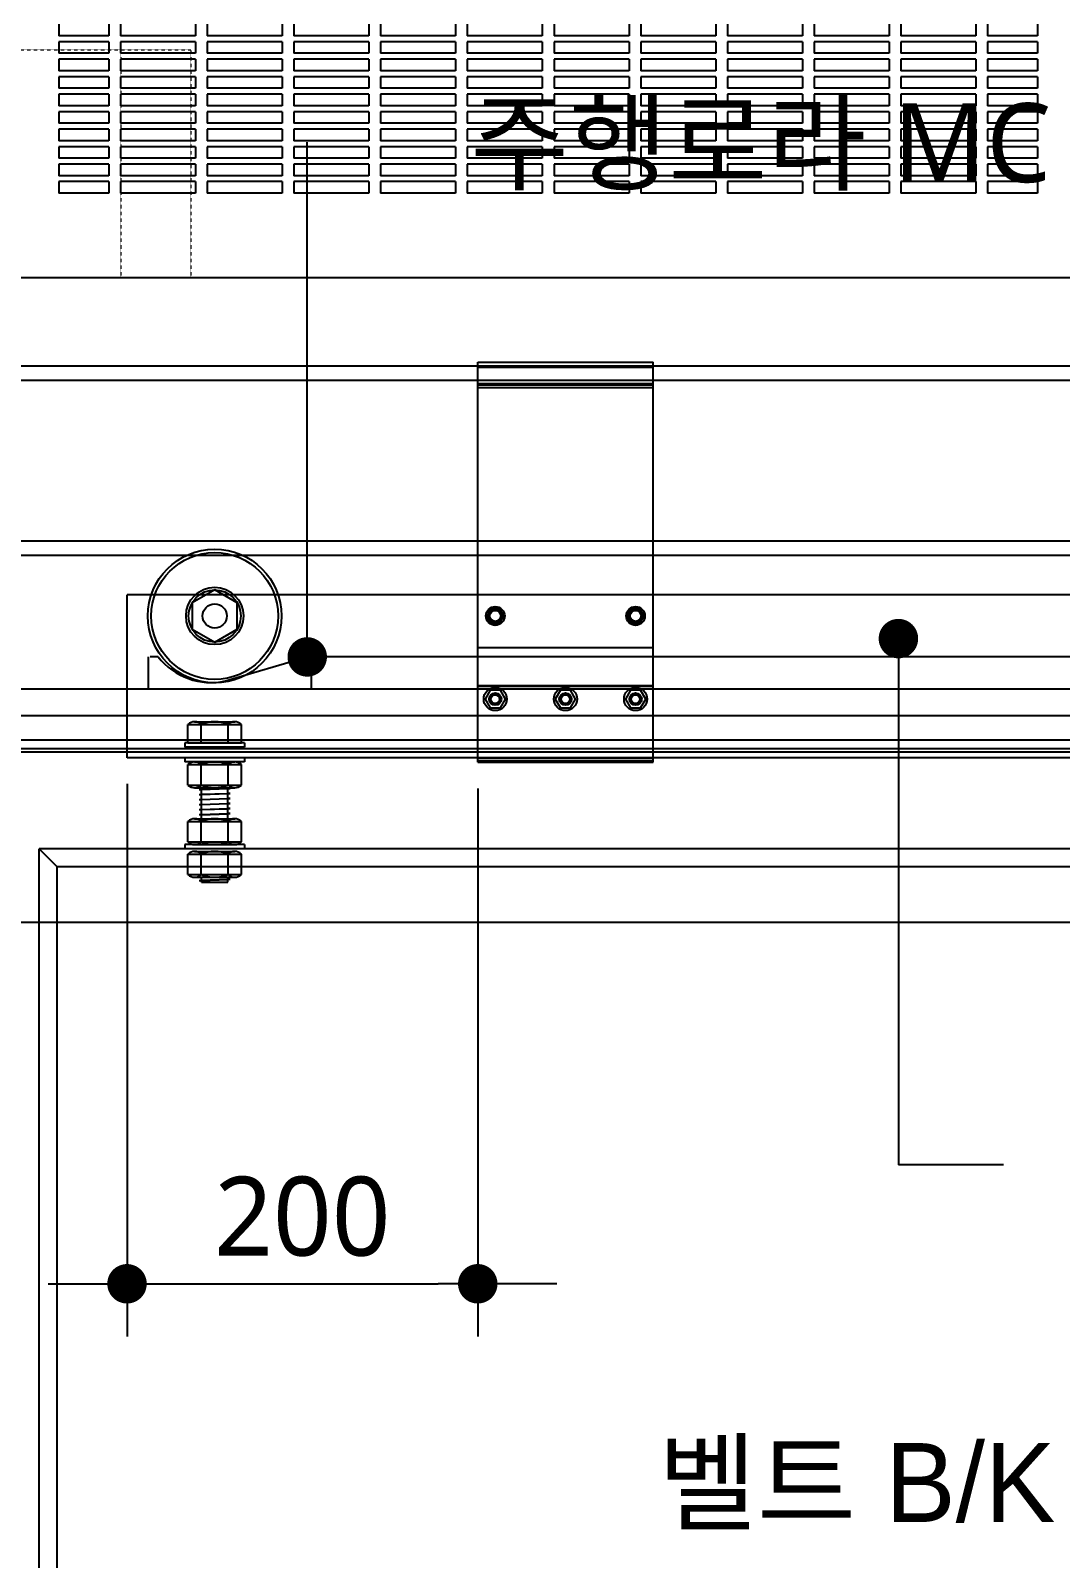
# Model space of a CAD drawing. Header units: millimetres. Extents: x 232323 to 272954, y -5343 to 8721.
# Drawn here: x 235316 to 235904, y 7002 to 7873 of the extents above; entities that cross this region are included whole.
import ezdxf
from ezdxf.enums import TextEntityAlignment as Align

# ---------------------------------------------------------------- set-up
doc = ezdxf.new("R2010")
doc.units = ezdxf.units.MM
doc.header["$MEASUREMENT"] = 0
doc.linetypes.add('DASHED', pattern=[0.75, 0.5, -0.25])
doc.layers.get('0').update_dxf_attribs({"linetype": 'CONTINUOUS'})
for name, color, linetype, lineweight in [('A-DIMS', 7, 'CONTINUOUS', 25), ('A-MKXS-LEAD', 7, 'CONTINUOUS', 25), ('A-MKXS-TEXT1', 3, 'CONTINUOUS', 25), ('도면층4', 5, 'CONTINUOUS', 25)]:
    doc.layers.add(name, color=color, linetype=linetype, lineweight=lineweight)
doc.styles.add('HY울릉도L', font='')
doc.styles.add('맑은고딕', font='malgun.ttf')
doc.styles.get('HY울릉도L').set_extended_font_data('HYwulM')
doc.dimstyles.new('CDIM', dxfattribs={"dimtxt": 3, "dimasz": 1.5, "dimexe": 2, "dimexo": 1, "dimgap": 1, "dimtad": 1, "dimdec": 0, "dimrnd": 0.5, "dimzin": 0, "dimdsep": 32, "dimlunit": 6, "dimtxsty": 'HY울릉도L', "dimblk1": '_CIDOT', "dimblk2": '_CIDOT', "dimsah": 1, "dimcen": 5.5, "dimclrd": 2, "dimclre": 2, "dimclrt": 7, "dimadec": 0, "dimazin": 0, "dimtfac": 1, "dimtdec": 0, "dimtix": 1, "dimtmove": 2, "dimatfit": 1, "dimldrblk": '_CIDOT', "dimfxl": 1, "dimtolj": 1, "dimtzin": 0, "dimlwd": -1, "dimarcsym": 0})

# ---------------------------------------------------------------- blocks, each defined once
blk = doc.blocks.new('고정볼트')
at = {"color": 1}
for p, q in [((1934022.48, 124738.28), (1934045.35, 124738.28)), ((1934026.29, 124726.28), (1934026.29, 124738.28)), ((1934041.54, 124726.28), (1934041.54, 124738.28)), ((1934018.66, 124726.28), (1934018.66, 124736.78)), ((1934018.66, 124736.78), (1934049.16, 124736.78)), ((1934049.16, 124726.28), (1934049.16, 124736.78)), ((1934050.91, 124726.28), (1934016.91, 124726.28)), ((1934016.91, 124726.28), (1934016.91, 124723.83)), ((1934050.91, 124723.83), (1934016.91, 124723.83)), ((1934018.66, 124726.28), (1934049.16, 124726.28)), ((1934050.91, 124726.28), (1934050.91, 124723.83)), ((1934050.91, 124717.83), (1934016.91, 124717.83)), ((1934016.91, 124717.83), (1934016.91, 124715.38)), ((1934050.91, 124715.38), (1934016.91, 124715.38)), ((1934018.66, 124702.18), (1934018.66, 124713.88)), ((1934018.66, 124713.88), (1934049.16, 124713.88)), ((1934022.48, 124715.38), (1934045.35, 124715.38)), ((1934026.29, 124702.18), (1934026.29, 124715.38)), ((1934041.54, 124702.18), (1934041.54, 124715.38)), ((1934049.16, 124702.18), (1934049.16, 124713.88)), ((1934050.91, 124717.83), (1934050.91, 124715.38)), ((1934018.66, 124702.18), (1934049.16, 124702.18)), ((1934022.48, 124700.68), (1934045.35, 124700.68)), ((1934025.11, 124699.75), (1934026.41, 124699.79)), ((1934025.11, 124699.75), (1934026.41, 124699.74)), ((1934025.11, 124696.86), (1934026.41, 124696.9)), ((1934025.11, 124696.86), (1934026.41, 124696.86)), ((1934025.11, 124693.98), (1934026.41, 124694.02)), ((1934025.11, 124693.98), (1934026.41, 124693.98)), ((1934025.17, 124699.75), (1934026.41, 124699.83)), ((1934025.17, 124696.87), (1934026.41, 124696.95)), ((1934025.17, 124693.99), (1934026.41, 124694.07)), ((1934026.41, 124683.01), (1934026.41, 124700.68)), ((1934026.41, 124699.83), (1934041.41, 124700.36)), ((1934026.41, 124699.79), (1934041.41, 124700.31)), ((1934026.41, 124699.74), (1934041.41, 124700.26)), ((1934026.41, 124696.95), (1934041.41, 124697.48)), ((1934026.41, 124696.9), (1934041.41, 124697.43)), ((1934026.41, 124696.86), (1934041.41, 124697.38)), ((1934026.41, 124694.07), (1934041.41, 124694.59)), ((1934026.41, 124694.02), (1934041.41, 124694.55)), ((1934026.41, 124693.98), (1934041.41, 124694.5)), ((1934041.41, 124683.01), (1934041.41, 124700.68)), ((1934042.71, 124700.35), (1934041.41, 124700.36)), ((1934041.41, 124700.31), (1934042.71, 124700.35)), ((1934042.66, 124700.35), (1934041.41, 124700.26)), ((1934042.71, 124697.47), (1934041.41, 124697.48)), ((1934041.41, 124697.43), (1934042.71, 124697.47)), ((1934042.66, 124697.47), (1934041.41, 124697.38)), ((1934041.41, 124694.55), (1934042.71, 124694.59)), ((1934042.71, 124694.59), (1934041.41, 124694.59)), ((1934042.66, 124694.58), (1934041.41, 124694.5)), ((1934025.11, 124691.1), (1934026.41, 124691.14)), ((1934025.11, 124691.1), (1934026.41, 124691.09)), ((1934025.11, 124688.22), (1934026.41, 124688.26)), ((1934025.11, 124688.22), (1934026.41, 124688.21)), ((1934025.11, 124685.34), (1934026.41, 124685.38)), ((1934025.11, 124685.34), (1934026.41, 124685.33)), ((1934025.17, 124691.1), (1934026.41, 124691.19)), ((1934025.17, 124688.22), (1934026.41, 124688.31)), ((1934025.17, 124685.34), (1934026.41, 124685.42)), ((1934026.41, 124691.19), (1934041.41, 124691.71)), ((1934026.41, 124691.14), (1934041.41, 124691.67)), ((1934026.41, 124691.09), (1934041.41, 124691.62)), ((1934026.41, 124688.31), (1934041.41, 124688.83)), ((1934026.41, 124688.26), (1934041.41, 124688.78)), ((1934026.41, 124688.21), (1934041.41, 124688.74)), ((1934026.41, 124685.42), (1934041.41, 124685.95)), ((1934026.41, 124685.38), (1934041.41, 124685.9)), ((1934026.41, 124685.33), (1934041.41, 124685.86)), ((1934041.41, 124691.67), (1934042.71, 124691.71)), ((1934042.71, 124691.71), (1934041.41, 124691.71)), ((1934042.66, 124691.7), (1934041.41, 124691.62)), ((1934042.71, 124688.82), (1934041.41, 124688.83)), ((1934041.41, 124688.78), (1934042.71, 124688.82)), ((1934042.66, 124688.82), (1934041.41, 124688.74)), ((1934042.71, 124685.94), (1934041.41, 124685.95)), ((1934041.41, 124685.9), (1934042.71, 124685.94)), ((1934042.66, 124685.94), (1934041.41, 124685.86)), ((1934018.66, 124669.81), (1934018.66, 124681.51)), ((1934018.66, 124681.51), (1934049.16, 124681.51)), ((1934022.48, 124683.01), (1934045.35, 124683.01)), ((1934026.29, 124669.81), (1934026.29, 124683.01)), ((1934041.54, 124669.81), (1934041.54, 124683.01)), ((1934049.16, 124669.81), (1934049.16, 124681.51)), ((1934050.91, 124668.31), (1934016.91, 124668.31)), ((1934016.91, 124668.31), (1934016.91, 124665.86)), ((1934018.66, 124669.81), (1934049.16, 124669.81)), ((1934022.48, 124668.31), (1934045.35, 124668.31)), ((1934050.91, 124668.31), (1934050.91, 124665.86)), ((1934050.91, 124665.86), (1934016.91, 124665.86)), ((1934018.66, 124651.16), (1934018.66, 124662.86)), ((1934018.66, 124662.86), (1934049.16, 124662.86)), ((1934022.48, 124664.36), (1934045.35, 124664.36)), ((1934026.29, 124651.16), (1934026.29, 124664.36)), ((1934041.54, 124651.16), (1934041.54, 124664.36)), ((1934049.16, 124651.16), (1934049.16, 124662.86)), ((1934018.66, 124651.16), (1934049.16, 124651.16)), ((1934022.48, 124649.66), (1934045.35, 124649.66)), ((1934025.11, 124647.88), (1934026.41, 124647.92)), ((1934025.11, 124647.88), (1934026.41, 124647.87)), ((1934025.17, 124647.88), (1934026.41, 124647.96)), ((1934026.41, 124646.88), (1934026.41, 124649.66)), ((1934026.41, 124647.96), (1934041.41, 124648.49)), ((1934026.41, 124647.92), (1934041.41, 124648.44)), ((1934026.41, 124647.87), (1934041.41, 124648.4)), ((1934026.41, 124646.88), (1934041.41, 124646.88)), ((1934041.41, 124646.88), (1934041.41, 124649.66)), ((1934042.71, 124648.48), (1934041.41, 124648.49)), ((1934041.41, 124648.44), (1934042.71, 124648.48)), ((1934042.66, 124648.48), (1934041.41, 124648.4))]:
    blk.add_line(p, q, dxfattribs=at)
for centre, radius, start, end in [((1934022.48, 124732.69), 5.6, 47.04642, 132.95358), ((1934033.91, 124718.15), 20.13, 67.74162, 112.25838), ((1934045.35, 124732.69), 5.6, 47.04642, 132.95358), ((1934022.48, 124709.79), 5.6, 47.04642, 132.95358), ((1934033.91, 124695.25), 20.13, 67.74162, 112.25838), ((1934045.35, 124709.79), 5.6, 47.04642, 132.95358), ((1934022.48, 124706.28), 5.6, 227.04642, 312.95358), ((1934033.91, 124720.81), 20.13, 247.74162, 292.25838), ((1934045.35, 124706.28), 5.6, 227.04642, 312.95358), ((1934022.48, 124677.42), 5.6, 47.04642, 132.95358), ((1934033.91, 124662.88), 20.13, 67.74162, 112.25838), ((1934045.35, 124677.42), 5.6, 47.04642, 132.95358), ((1934022.48, 124673.91), 5.6, 227.04642, 312.95358), ((1934033.91, 124688.45), 20.13, 247.74162, 292.25838), ((1934045.35, 124673.91), 5.6, 227.04642, 312.95358), ((1934022.48, 124658.77), 5.6, 47.04642, 132.95358), ((1934033.91, 124644.23), 20.13, 67.74162, 112.25838), ((1934045.35, 124658.77), 5.6, 47.04642, 132.95358), ((1934022.48, 124655.26), 5.6, 227.04642, 312.95358), ((1934033.91, 124669.8), 20.13, 247.74162, 292.25838), ((1934045.35, 124655.26), 5.6, 227.04642, 312.95358)]:
    blk.add_arc(centre, radius, start, end, dxfattribs=at)
blk = doc.blocks.new('상부로라대')
at = {"color": 2}
blk.add_lwpolyline([(1931924.7, 133134.44), (1931911.81, 133127), (1931911.81, 133112.13), (1931924.7, 133104.69), (1931937.58, 133112.13), (1931937.58, 133127)], close=True, dxfattribs=at)
for radius in [38.1, 36.17, 16.35, 14.88, 6.88]:
    blk.add_circle((1931924.7, 133119.57), radius, dxfattribs=at)
blk = doc.blocks.new('A$C39D62370')
at = {"color": 1}
for p, q in [((0.35, 0), (-0.44, 0)), ((2.63, 3.95), (2.23, 4.63)), ((7.19, 3.95), (7.58, 4.63)), ((9.47, 0), (10.26, 0)), ((2.23, -4.63), (2.63, -3.95)), ((2.63, -3.95), (2.45, -4.25)), ((7.19, -3.95), (7.58, -4.63))]:
    blk.add_line(p, q, dxfattribs=at)
for points in [[(2.45, 4.25), (0, 0), (2.45, -4.25), (7.36, -4.25), (9.81, 0), (7.36, 4.25)], [(2.63, 3.95), (0.35, 0), (2.63, -3.95), (7.19, -3.95), (9.47, 0), (7.19, 3.95)]]:
    blk.add_lwpolyline(points, close=True, dxfattribs=at)
for radius in [5.35, 3.1]:
    blk.add_circle((4.91, 0), radius, dxfattribs=at)
for start, end in [(171.6567, 188.3433), (111.6567, 128.3433), (51.6567, 68.3433), (351.6567, 8.3433), (231.6567, 248.3433), (291.6567, 308.3433)]:
    blk.add_arc((4.91, 0), 4.25, start, end, dxfattribs=at)
blk = doc.blocks.new('A$C0D0466CD')
at = {"color": 1}
blk.add_lwpolyline([(-2.89, 5), (-5.77, 0), (-2.89, -5), (2.89, -5), (5.77, 0), (2.89, 5)], close=True, dxfattribs=at)
for radius in [6.6, 2.9, 2.47]:
    blk.add_circle((0, 0), radius, dxfattribs=at)
blk = doc.blocks.new('A$C1C4F683A')
at = {"color": 5}
for p, q in [((-100, 0), (-100, 228.1)), ((-100, 228.1), (0, 228.1)), ((0, 0), (0, 228.1)), ((-100, 225.8), (0, 225.8)), ((-100, 225.63), (0, 225.63)), ((-100, 225.22), (0, 225.22)), ((-100, 215.8), (0, 215.8)), ((-100, 215.13), (0, 215.13)), ((-100, 213.5), (0, 213.5)), ((-100, 65.4), (0, 65.4)), ((-100, 43.56), (0, 43.56)), ((-100, 43.36), (0, 43.36)), ((-100, 2.3), (0, 2.3)), ((-100, 0.67), (0, 0.67)), ((-100, 0), (0, 0))]:
    blk.add_line(p, q, dxfattribs=at)
for centre in [(-90, 83.3), (-10, 83.3), (-90, 35.91), (-50, 35.91), (-10, 35.91)]:
    blk.add_circle(centre, 3.5, dxfattribs=at)
at = {"color": 1}
for name, p in [('A$C39D62370', (-94.91, 83.3)), ('A$C39D62370', (-14.91, 83.3)), ('A$C0D0466CD', (-90, 35.91)), ('A$C0D0466CD', (-50, 35.91)), ('A$C0D0466CD', (-10, 35.91))]:
    blk.add_blockref(name, p, dxfattribs=at)
blk = doc.blocks.new('A$C7F43085C')
at = {"layer": '도면층4', "color": 5, "linetype": 'DASHED', "lineweight": 13, "ltscale": 0.1}
for p, q in [((-210, 130), (0, 130)), ((-210, 130), (-210, 0)), ((-170, 130), (-170, 0)), ((-40, 130), (-40, 0)), ((0, 130), (0, 0)), ((-210, 0), (0, 0))]:
    blk.add_line(p, q, dxfattribs=at)
blk = doc.blocks.new('A$C41D218C7')
at = {"color": 9}
for p, q in [((-573.5, 177.9), (-573.5, 171.9)), ((-547.5, 177.9), (-547.5, 171.9)), ((-541.4, 177.9), (-541.4, 171.9)), ((-502.4, 177.9), (-502.4, 171.9)), ((-496.3, 177.9), (-496.3, 171.9)), ((-457.3, 177.9), (-457.3, 171.9)), ((-451.2, 177.9), (-451.2, 171.9)), ((-412.2, 177.9), (-412.2, 171.9)), ((-406.1, 177.9), (-406.1, 171.9)), ((-367.1, 177.9), (-367.1, 171.9)), ((-361, 177.9), (-361, 171.9)), ((-322, 177.9), (-322, 171.9)), ((-315.9, 177.9), (-315.9, 171.9)), ((-276.9, 177.9), (-276.9, 171.9)), ((-270.8, 177.9), (-270.8, 171.9)), ((-231.8, 177.9), (-231.8, 171.9)), ((-225.7, 177.9), (-225.7, 171.9)), ((-186.7, 177.9), (-186.7, 171.9)), ((-180.6, 177.9), (-180.6, 171.9)), ((-141.6, 177.9), (-141.6, 171.9)), ((-135.5, 177.9), (-135.5, 171.9)), ((-96.5, 177.9), (-96.5, 171.9)), ((-90.4, 177.9), (-90.4, 171.9)), ((-64.4, 177.9), (-64.4, 171.9)), ((-547.5, 171.9), (-573.5, 171.9)), ((-547.5, 168.8), (-573.5, 168.8)), ((-573.5, 168.8), (-573.5, 162.8)), ((-547.5, 168.8), (-547.5, 162.8)), ((-502.4, 171.9), (-541.4, 171.9)), ((-541.4, 168.8), (-541.4, 162.8)), ((-502.4, 168.8), (-541.4, 168.8)), ((-502.4, 168.8), (-502.4, 162.8)), ((-457.3, 171.9), (-496.3, 171.9)), ((-496.3, 168.8), (-496.3, 162.8)), ((-457.3, 168.8), (-496.3, 168.8)), ((-457.3, 168.8), (-457.3, 162.8)), ((-412.2, 171.9), (-451.2, 171.9)), ((-451.2, 168.8), (-451.2, 162.8)), ((-412.2, 168.8), (-451.2, 168.8)), ((-412.2, 168.8), (-412.2, 162.8)), ((-367.1, 171.9), (-406.1, 171.9)), ((-406.1, 168.8), (-406.1, 162.8)), ((-367.1, 168.8), (-406.1, 168.8)), ((-367.1, 168.8), (-367.1, 162.8)), ((-322, 171.9), (-361, 171.9)), ((-361, 168.8), (-361, 162.8)), ((-322, 168.8), (-361, 168.8)), ((-322, 168.8), (-322, 162.8)), ((-276.9, 171.9), (-315.9, 171.9)), ((-315.9, 168.8), (-315.9, 162.8)), ((-276.9, 168.8), (-315.9, 168.8)), ((-276.9, 168.8), (-276.9, 162.8)), ((-231.8, 171.9), (-270.8, 171.9)), ((-270.8, 168.8), (-270.8, 162.8)), ((-231.8, 168.8), (-270.8, 168.8)), ((-231.8, 168.8), (-231.8, 162.8)), ((-186.7, 171.9), (-225.7, 171.9)), ((-225.7, 168.8), (-225.7, 162.8)), ((-186.7, 168.8), (-225.7, 168.8)), ((-186.7, 168.8), (-186.7, 162.8)), ((-141.6, 171.9), (-180.6, 171.9)), ((-180.6, 168.8), (-180.6, 162.8)), ((-141.6, 168.8), (-180.6, 168.8)), ((-141.6, 168.8), (-141.6, 162.8)), ((-96.5, 171.9), (-135.5, 171.9)), ((-135.5, 168.8), (-135.5, 162.8)), ((-96.5, 168.8), (-135.5, 168.8)), ((-96.5, 168.8), (-96.5, 162.8)), ((-64.4, 171.9), (-90.4, 171.9)), ((-64.4, 168.8), (-90.4, 168.8)), ((-90.4, 168.8), (-90.4, 162.8)), ((-64.4, 168.8), (-64.4, 162.8)), ((-547.5, 162.8), (-573.5, 162.8)), ((-547.5, 159.7), (-573.5, 159.7)), ((-573.5, 159.7), (-573.5, 153.7)), ((-547.5, 159.7), (-547.5, 153.7)), ((-502.4, 162.8), (-541.4, 162.8)), ((-541.4, 159.7), (-541.4, 153.7)), ((-502.4, 159.7), (-541.4, 159.7)), ((-502.4, 159.7), (-502.4, 153.7)), ((-457.3, 162.8), (-496.3, 162.8)), ((-496.3, 159.7), (-496.3, 153.7)), ((-457.3, 159.7), (-496.3, 159.7)), ((-457.3, 159.7), (-457.3, 153.7)), ((-412.2, 162.8), (-451.2, 162.8)), ((-451.2, 159.7), (-451.2, 153.7)), ((-412.2, 159.7), (-451.2, 159.7)), ((-412.2, 159.7), (-412.2, 153.7)), ((-367.1, 162.8), (-406.1, 162.8)), ((-406.1, 159.7), (-406.1, 153.7)), ((-367.1, 159.7), (-406.1, 159.7)), ((-367.1, 159.7), (-367.1, 153.7)), ((-322, 162.8), (-361, 162.8)), ((-361, 159.7), (-361, 153.7)), ((-322, 159.7), (-361, 159.7)), ((-322, 159.7), (-322, 153.7)), ((-276.9, 162.8), (-315.9, 162.8)), ((-315.9, 159.7), (-315.9, 153.7)), ((-276.9, 159.7), (-315.9, 159.7)), ((-276.9, 159.7), (-276.9, 153.7)), ((-231.8, 162.8), (-270.8, 162.8)), ((-270.8, 159.7), (-270.8, 153.7)), ((-231.8, 159.7), (-270.8, 159.7)), ((-231.8, 159.7), (-231.8, 153.7)), ((-186.7, 162.8), (-225.7, 162.8)), ((-225.7, 159.7), (-225.7, 153.7)), ((-186.7, 159.7), (-225.7, 159.7)), ((-186.7, 159.7), (-186.7, 153.7)), ((-141.6, 162.8), (-180.6, 162.8)), ((-180.6, 159.7), (-180.6, 153.7)), ((-141.6, 159.7), (-180.6, 159.7)), ((-141.6, 159.7), (-141.6, 153.7)), ((-96.5, 162.8), (-135.5, 162.8)), ((-135.5, 159.7), (-135.5, 153.7)), ((-96.5, 159.7), (-135.5, 159.7)), ((-96.5, 159.7), (-96.5, 153.7)), ((-64.4, 162.8), (-90.4, 162.8)), ((-64.4, 159.7), (-90.4, 159.7)), ((-90.4, 159.7), (-90.4, 153.7)), ((-64.4, 159.7), (-64.4, 153.7)), ((-547.5, 153.7), (-573.5, 153.7)), ((-502.4, 153.7), (-541.4, 153.7)), ((-457.3, 153.7), (-496.3, 153.7)), ((-412.2, 153.7), (-451.2, 153.7)), ((-367.1, 153.7), (-406.1, 153.7)), ((-322, 153.7), (-361, 153.7)), ((-276.9, 153.7), (-315.9, 153.7)), ((-231.8, 153.7), (-270.8, 153.7)), ((-186.7, 153.7), (-225.7, 153.7)), ((-141.6, 153.7), (-180.6, 153.7)), ((-96.5, 153.7), (-135.5, 153.7)), ((-64.4, 153.7), (-90.4, 153.7)), ((-547.5, 150.6), (-573.5, 150.6)), ((-573.5, 150.6), (-573.5, 144.6)), ((-547.5, 144.6), (-573.5, 144.6)), ((-547.5, 150.6), (-547.5, 144.6)), ((-541.4, 150.6), (-541.4, 144.6)), ((-502.4, 150.6), (-541.4, 150.6)), ((-502.4, 144.6), (-541.4, 144.6)), ((-502.4, 150.6), (-502.4, 144.6)), ((-496.3, 150.6), (-496.3, 144.6)), ((-457.3, 150.6), (-496.3, 150.6)), ((-457.3, 144.6), (-496.3, 144.6)), ((-457.3, 150.6), (-457.3, 144.6)), ((-451.2, 150.6), (-451.2, 144.6)), ((-412.2, 150.6), (-451.2, 150.6)), ((-412.2, 144.6), (-451.2, 144.6)), ((-412.2, 150.6), (-412.2, 144.6)), ((-406.1, 150.6), (-406.1, 144.6)), ((-367.1, 150.6), (-406.1, 150.6)), ((-367.1, 144.6), (-406.1, 144.6)), ((-367.1, 150.6), (-367.1, 144.6)), ((-361, 150.6), (-361, 144.6)), ((-322, 150.6), (-361, 150.6)), ((-322, 144.6), (-361, 144.6)), ((-322, 150.6), (-322, 144.6)), ((-315.9, 150.6), (-315.9, 144.6)), ((-276.9, 150.6), (-315.9, 150.6)), ((-276.9, 144.6), (-315.9, 144.6)), ((-276.9, 150.6), (-276.9, 144.6)), ((-270.8, 150.6), (-270.8, 144.6)), ((-231.8, 150.6), (-270.8, 150.6)), ((-231.8, 144.6), (-270.8, 144.6)), ((-231.8, 150.6), (-231.8, 144.6)), ((-225.7, 150.6), (-225.7, 144.6)), ((-186.7, 150.6), (-225.7, 150.6)), ((-186.7, 144.6), (-225.7, 144.6)), ((-186.7, 150.6), (-186.7, 144.6)), ((-180.6, 150.6), (-180.6, 144.6)), ((-141.6, 150.6), (-180.6, 150.6)), ((-141.6, 144.6), (-180.6, 144.6)), ((-141.6, 150.6), (-141.6, 144.6)), ((-135.5, 150.6), (-135.5, 144.6)), ((-96.5, 150.6), (-135.5, 150.6)), ((-96.5, 144.6), (-135.5, 144.6)), ((-96.5, 150.6), (-96.5, 144.6)), ((-64.4, 150.6), (-90.4, 150.6)), ((-90.4, 150.6), (-90.4, 144.6)), ((-64.4, 144.6), (-90.4, 144.6)), ((-64.4, 150.6), (-64.4, 144.6)), ((-547.5, 141.5), (-573.5, 141.5)), ((-573.5, 141.5), (-573.5, 135.5)), ((-547.5, 135.5), (-573.5, 135.5)), ((-547.5, 141.5), (-547.5, 135.5)), ((-541.4, 141.5), (-541.4, 135.5)), ((-502.4, 141.5), (-541.4, 141.5)), ((-502.4, 135.5), (-541.4, 135.5)), ((-502.4, 141.5), (-502.4, 135.5)), ((-496.3, 141.5), (-496.3, 135.5)), ((-457.3, 141.5), (-496.3, 141.5)), ((-457.3, 135.5), (-496.3, 135.5)), ((-457.3, 141.5), (-457.3, 135.5)), ((-451.2, 141.5), (-451.2, 135.5)), ((-412.2, 141.5), (-451.2, 141.5)), ((-412.2, 135.5), (-451.2, 135.5)), ((-412.2, 141.5), (-412.2, 135.5)), ((-406.1, 141.5), (-406.1, 135.5)), ((-367.1, 141.5), (-406.1, 141.5)), ((-367.1, 135.5), (-406.1, 135.5)), ((-367.1, 141.5), (-367.1, 135.5)), ((-361, 141.5), (-361, 135.5)), ((-322, 141.5), (-361, 141.5)), ((-322, 135.5), (-361, 135.5)), ((-322, 141.5), (-322, 135.5)), ((-315.9, 141.5), (-315.9, 135.5)), ((-276.9, 141.5), (-315.9, 141.5)), ((-276.9, 135.5), (-315.9, 135.5)), ((-276.9, 141.5), (-276.9, 135.5)), ((-270.8, 141.5), (-270.8, 135.5)), ((-231.8, 141.5), (-270.8, 141.5)), ((-231.8, 135.5), (-270.8, 135.5)), ((-231.8, 141.5), (-231.8, 135.5)), ((-225.7, 141.5), (-225.7, 135.5)), ((-186.7, 141.5), (-225.7, 141.5)), ((-186.7, 135.5), (-225.7, 135.5)), ((-186.7, 141.5), (-186.7, 135.5)), ((-180.6, 141.5), (-180.6, 135.5)), ((-141.6, 141.5), (-180.6, 141.5)), ((-141.6, 135.5), (-180.6, 135.5)), ((-141.6, 141.5), (-141.6, 135.5)), ((-135.5, 141.5), (-135.5, 135.5)), ((-96.5, 141.5), (-135.5, 141.5)), ((-96.5, 135.5), (-135.5, 135.5)), ((-96.5, 141.5), (-96.5, 135.5)), ((-64.4, 141.5), (-90.4, 141.5)), ((-90.4, 141.5), (-90.4, 135.5)), ((-64.4, 135.5), (-90.4, 135.5)), ((-64.4, 141.5), (-64.4, 135.5)), ((-547.5, 132.4), (-573.5, 132.4)), ((-573.5, 132.4), (-573.5, 126.4)), ((-547.5, 132.4), (-547.5, 126.4)), ((-541.4, 132.4), (-541.4, 126.4)), ((-502.4, 132.4), (-541.4, 132.4)), ((-502.4, 132.4), (-502.4, 126.4)), ((-496.3, 132.4), (-496.3, 126.4)), ((-457.3, 132.4), (-496.3, 132.4)), ((-457.3, 132.4), (-457.3, 126.4)), ((-451.2, 132.4), (-451.2, 126.4)), ((-412.2, 132.4), (-451.2, 132.4)), ((-412.2, 132.4), (-412.2, 126.4)), ((-406.1, 132.4), (-406.1, 126.4)), ((-367.1, 132.4), (-406.1, 132.4)), ((-367.1, 132.4), (-367.1, 126.4)), ((-361, 132.4), (-361, 126.4)), ((-322, 132.4), (-361, 132.4)), ((-322, 132.4), (-322, 126.4)), ((-315.9, 132.4), (-315.9, 126.4)), ((-276.9, 132.4), (-315.9, 132.4)), ((-276.9, 132.4), (-276.9, 126.4)), ((-270.8, 132.4), (-270.8, 126.4)), ((-231.8, 132.4), (-270.8, 132.4)), ((-231.8, 132.4), (-231.8, 126.4)), ((-225.7, 132.4), (-225.7, 126.4)), ((-186.7, 132.4), (-225.7, 132.4)), ((-186.7, 132.4), (-186.7, 126.4)), ((-180.6, 132.4), (-180.6, 126.4)), ((-141.6, 132.4), (-180.6, 132.4)), ((-141.6, 132.4), (-141.6, 126.4)), ((-135.5, 132.4), (-135.5, 126.4)), ((-96.5, 132.4), (-135.5, 132.4)), ((-96.5, 132.4), (-96.5, 126.4)), ((-64.4, 132.4), (-90.4, 132.4)), ((-90.4, 132.4), (-90.4, 126.4)), ((-64.4, 132.4), (-64.4, 126.4)), ((-547.5, 126.4), (-573.5, 126.4)), ((-547.5, 123.3), (-573.5, 123.3)), ((-573.5, 123.3), (-573.5, 117.3)), ((-547.5, 123.3), (-547.5, 117.3)), ((-502.4, 126.4), (-541.4, 126.4)), ((-541.4, 123.3), (-541.4, 117.3)), ((-502.4, 123.3), (-541.4, 123.3)), ((-502.4, 123.3), (-502.4, 117.3)), ((-457.3, 126.4), (-496.3, 126.4)), ((-496.3, 123.3), (-496.3, 117.3)), ((-457.3, 123.3), (-496.3, 123.3)), ((-457.3, 123.3), (-457.3, 117.3)), ((-412.2, 126.4), (-451.2, 126.4)), ((-451.2, 123.3), (-451.2, 117.3)), ((-412.2, 123.3), (-451.2, 123.3)), ((-412.2, 123.3), (-412.2, 117.3)), ((-367.1, 126.4), (-406.1, 126.4)), ((-406.1, 123.3), (-406.1, 117.3)), ((-367.1, 123.3), (-406.1, 123.3)), ((-367.1, 123.3), (-367.1, 117.3)), ((-322, 126.4), (-361, 126.4)), ((-361, 123.3), (-361, 117.3)), ((-322, 123.3), (-361, 123.3)), ((-322, 123.3), (-322, 117.3)), ((-276.9, 126.4), (-315.9, 126.4)), ((-315.9, 123.3), (-315.9, 117.3)), ((-276.9, 123.3), (-315.9, 123.3)), ((-276.9, 123.3), (-276.9, 117.3)), ((-231.8, 126.4), (-270.8, 126.4)), ((-270.8, 123.3), (-270.8, 117.3)), ((-231.8, 123.3), (-270.8, 123.3)), ((-231.8, 123.3), (-231.8, 117.3)), ((-186.7, 126.4), (-225.7, 126.4)), ((-225.7, 123.3), (-225.7, 117.3)), ((-186.7, 123.3), (-225.7, 123.3)), ((-186.7, 123.3), (-186.7, 117.3)), ((-141.6, 126.4), (-180.6, 126.4)), ((-180.6, 123.3), (-180.6, 117.3)), ((-141.6, 123.3), (-180.6, 123.3)), ((-141.6, 123.3), (-141.6, 117.3)), ((-96.5, 126.4), (-135.5, 126.4)), ((-135.5, 123.3), (-135.5, 117.3)), ((-96.5, 123.3), (-135.5, 123.3)), ((-96.5, 123.3), (-96.5, 117.3)), ((-64.4, 126.4), (-90.4, 126.4)), ((-64.4, 123.3), (-90.4, 123.3)), ((-90.4, 123.3), (-90.4, 117.3)), ((-64.4, 123.3), (-64.4, 117.3)), ((-547.5, 117.3), (-573.5, 117.3)), ((-547.5, 114.2), (-573.5, 114.2)), ((-573.5, 114.2), (-573.5, 108.2)), ((-547.5, 114.2), (-547.5, 108.2)), ((-502.4, 117.3), (-541.4, 117.3)), ((-541.4, 114.2), (-541.4, 108.2)), ((-502.4, 114.2), (-541.4, 114.2)), ((-502.4, 114.2), (-502.4, 108.2)), ((-457.3, 117.3), (-496.3, 117.3)), ((-496.3, 114.2), (-496.3, 108.2)), ((-457.3, 114.2), (-496.3, 114.2)), ((-457.3, 114.2), (-457.3, 108.2)), ((-412.2, 117.3), (-451.2, 117.3)), ((-451.2, 114.2), (-451.2, 108.2)), ((-412.2, 114.2), (-451.2, 114.2)), ((-412.2, 114.2), (-412.2, 108.2)), ((-367.1, 117.3), (-406.1, 117.3)), ((-406.1, 114.2), (-406.1, 108.2)), ((-367.1, 114.2), (-406.1, 114.2)), ((-367.1, 114.2), (-367.1, 108.2)), ((-322, 117.3), (-361, 117.3)), ((-361, 114.2), (-361, 108.2)), ((-322, 114.2), (-361, 114.2)), ((-322, 114.2), (-322, 108.2)), ((-276.9, 117.3), (-315.9, 117.3)), ((-315.9, 114.2), (-315.9, 108.2)), ((-276.9, 114.2), (-315.9, 114.2)), ((-276.9, 114.2), (-276.9, 108.2)), ((-231.8, 117.3), (-270.8, 117.3)), ((-270.8, 114.2), (-270.8, 108.2)), ((-231.8, 114.2), (-270.8, 114.2)), ((-231.8, 114.2), (-231.8, 108.2)), ((-186.7, 117.3), (-225.7, 117.3)), ((-225.7, 114.2), (-225.7, 108.2)), ((-186.7, 114.2), (-225.7, 114.2)), ((-186.7, 114.2), (-186.7, 108.2)), ((-141.6, 117.3), (-180.6, 117.3)), ((-180.6, 114.2), (-180.6, 108.2)), ((-141.6, 114.2), (-180.6, 114.2)), ((-141.6, 114.2), (-141.6, 108.2)), ((-96.5, 117.3), (-135.5, 117.3)), ((-135.5, 114.2), (-135.5, 108.2)), ((-96.5, 114.2), (-135.5, 114.2)), ((-96.5, 114.2), (-96.5, 108.2)), ((-64.4, 117.3), (-90.4, 117.3)), ((-64.4, 114.2), (-90.4, 114.2)), ((-90.4, 114.2), (-90.4, 108.2)), ((-64.4, 114.2), (-64.4, 108.2)), ((-547.5, 108.2), (-573.5, 108.2)), ((-547.5, 105.1), (-573.5, 105.1)), ((-573.5, 105.1), (-573.5, 99.1)), ((-547.5, 105.1), (-547.5, 99.1)), ((-502.4, 108.2), (-541.4, 108.2)), ((-541.4, 105.1), (-541.4, 99.1)), ((-502.4, 105.1), (-541.4, 105.1)), ((-502.4, 105.1), (-502.4, 99.1)), ((-457.3, 108.2), (-496.3, 108.2)), ((-496.3, 105.1), (-496.3, 99.1)), ((-457.3, 105.1), (-496.3, 105.1)), ((-457.3, 105.1), (-457.3, 99.1)), ((-412.2, 108.2), (-451.2, 108.2)), ((-451.2, 105.1), (-451.2, 99.1)), ((-412.2, 105.1), (-451.2, 105.1)), ((-412.2, 105.1), (-412.2, 99.1)), ((-367.1, 108.2), (-406.1, 108.2)), ((-406.1, 105.1), (-406.1, 99.1)), ((-367.1, 105.1), (-406.1, 105.1)), ((-367.1, 105.1), (-367.1, 99.1)), ((-322, 108.2), (-361, 108.2)), ((-361, 105.1), (-361, 99.1)), ((-322, 105.1), (-361, 105.1)), ((-322, 105.1), (-322, 99.1)), ((-276.9, 108.2), (-315.9, 108.2)), ((-315.9, 105.1), (-315.9, 99.1)), ((-276.9, 105.1), (-315.9, 105.1)), ((-276.9, 105.1), (-276.9, 99.1)), ((-231.8, 108.2), (-270.8, 108.2)), ((-270.8, 105.1), (-270.8, 99.1)), ((-231.8, 105.1), (-270.8, 105.1)), ((-231.8, 105.1), (-231.8, 99.1)), ((-186.7, 108.2), (-225.7, 108.2)), ((-225.7, 105.1), (-225.7, 99.1)), ((-186.7, 105.1), (-225.7, 105.1)), ((-186.7, 105.1), (-186.7, 99.1)), ((-141.6, 108.2), (-180.6, 108.2)), ((-180.6, 105.1), (-180.6, 99.1)), ((-141.6, 105.1), (-180.6, 105.1)), ((-141.6, 105.1), (-141.6, 99.1)), ((-96.5, 108.2), (-135.5, 108.2)), ((-135.5, 105.1), (-135.5, 99.1)), ((-96.5, 105.1), (-135.5, 105.1)), ((-96.5, 105.1), (-96.5, 99.1)), ((-64.4, 108.2), (-90.4, 108.2)), ((-64.4, 105.1), (-90.4, 105.1)), ((-90.4, 105.1), (-90.4, 99.1)), ((-64.4, 105.1), (-64.4, 99.1)), ((-547.5, 99.1), (-573.5, 99.1)), ((-547.5, 96), (-573.5, 96)), ((-573.5, 96), (-573.5, 90)), ((-547.5, 96), (-547.5, 90)), ((-502.4, 99.1), (-541.4, 99.1)), ((-541.4, 96), (-541.4, 90)), ((-502.4, 96), (-541.4, 96)), ((-502.4, 96), (-502.4, 90)), ((-457.3, 99.1), (-496.3, 99.1)), ((-496.3, 96), (-496.3, 90)), ((-457.3, 96), (-496.3, 96)), ((-457.3, 96), (-457.3, 90)), ((-412.2, 99.1), (-451.2, 99.1)), ((-451.2, 96), (-451.2, 90)), ((-412.2, 96), (-451.2, 96)), ((-412.2, 96), (-412.2, 90)), ((-367.1, 99.1), (-406.1, 99.1)), ((-406.1, 96), (-406.1, 90)), ((-367.1, 96), (-406.1, 96)), ((-367.1, 96), (-367.1, 90)), ((-322, 99.1), (-361, 99.1)), ((-361, 96), (-361, 90)), ((-322, 96), (-361, 96)), ((-322, 96), (-322, 90)), ((-276.9, 99.1), (-315.9, 99.1)), ((-315.9, 96), (-315.9, 90)), ((-276.9, 96), (-315.9, 96)), ((-276.9, 96), (-276.9, 90)), ((-231.8, 99.1), (-270.8, 99.1)), ((-270.8, 96), (-270.8, 90)), ((-231.8, 96), (-270.8, 96)), ((-231.8, 96), (-231.8, 90)), ((-186.7, 99.1), (-225.7, 99.1)), ((-225.7, 96), (-225.7, 90)), ((-186.7, 96), (-225.7, 96)), ((-186.7, 96), (-186.7, 90)), ((-141.6, 99.1), (-180.6, 99.1)), ((-180.6, 96), (-180.6, 90)), ((-141.6, 96), (-180.6, 96)), ((-141.6, 96), (-141.6, 90)), ((-96.5, 99.1), (-135.5, 99.1)), ((-135.5, 96), (-135.5, 90)), ((-96.5, 96), (-135.5, 96)), ((-96.5, 96), (-96.5, 90)), ((-64.4, 99.1), (-90.4, 99.1)), ((-64.4, 96), (-90.4, 96)), ((-90.4, 96), (-90.4, 90)), ((-64.4, 96), (-64.4, 90)), ((-547.5, 90), (-573.5, 90)), ((-502.4, 90), (-541.4, 90)), ((-457.3, 90), (-496.3, 90)), ((-412.2, 90), (-451.2, 90)), ((-367.1, 90), (-406.1, 90)), ((-322, 90), (-361, 90)), ((-276.9, 90), (-315.9, 90)), ((-231.8, 90), (-270.8, 90)), ((-186.7, 90), (-225.7, 90)), ((-141.6, 90), (-180.6, 90)), ((-96.5, 90), (-135.5, 90)), ((-64.4, 90), (-90.4, 90)), ((600, 46), (-600, 46)), ((600, 0), (-600, 0))]:
    blk.add_line(p, q, dxfattribs=at)
blk = doc.blocks.new('A$C75D13664')
at = {"color": 7}
for p, q in [((-2701.21, 3309.03), (2588.56, 3309.03)), ((-2698.36, 3217.28), (2583.56, 3217.28)), ((-2698.36, 3209.28), (2583.56, 3209.28)), ((-2698.36, 3133.05), (2583.56, 3133.05)), ((-2698.36, 3117.73), (2583.56, 3117.73)), ((-2698.36, 3099.03), (2583.56, 3099.03)), ((-2698.36, 3097.03), (2583.56, 3097.03))]:
    blk.add_line(p, q, dxfattribs=at)
for p, q in [((66.79, 3093.71), (66.79, 3186.52)), ((1259.02, 3186.52), (66.79, 3186.52)), ((1362.02, 3103.74), (-1364.43, 3103.74)), ((1259.02, 3093.71), (66.79, 3093.71)), ((16.79, 0), (16.79, 3041.74)), ((1309.02, 3041.74), (16.79, 3041.74)), ((27.02, 3031.51), (16.79, 3041.74)), ((27.02, 72.23), (27.02, 3031.51)), ((1298.79, 3031.51), (27.02, 3031.51))]:
    blk.add_line(p, q)
at = {"color": 1}
for p, q in [((78.79, 3151.17), (78.79, 3133.14)), ((84.55, 3151.17), (79.97, 3151.17)), ((122.98, 3137.5), (169.55, 3151.17)), ((1064.57, 3151.17), (169.55, 3151.17)), ((171.74, 3151.17), (171.74, 3133.14)), ((-1301.21, 3000), (1298.79, 3000))]:
    blk.add_line(p, q, dxfattribs=at)
blk.add_arc((114.75, 3175.06), 38.5, 218.34226, 282.35406, dxfattribs=at)
at = {"color": 193, "xscale": 1.09643299699044, "yscale": 1.09643299699044, "zscale": 1.09643299699044}
blk.add_blockref('A$C41D218C7', (656.65, 3316.92), dxfattribs=at)
at = {"color": 1}
for name, p in [('A$C7F43085C', (103.26, 3367.37)), ('A$C1C4F683A', (366.79, 3091.22))]:
    blk.add_blockref(name, p, dxfattribs=at)
for name, p in [('상부로라대', (-1931807.9, -129945.05)), ('고정볼트', (-1933917.12, -121624.12))]:
    blk.add_blockref(name, p)
blk = doc.blocks.new('_CIDOT')
at = {"color": 0, "linetype": 'ByBlock'}
blk.add_line((2, 0), (-1, 0), dxfattribs=at)
at = {"color": 0, "linetype": 'ByBlock', "const_width": 0.5}
blk.add_lwpolyline([(-0.25, 0, 1), (0.25, 0, 1)], format="xyb", close=True, dxfattribs=at)
blk = doc.blocks.new('*D71')
at = {"layer": 'A-DIMS', "lineweight": -2, "transparency": 16777216}
for p, q in [((235371.33, 7443.26), (235371.33, 7128.26)), ((235571.32, 7440.77), (235571.32, 7128.26))]:
    blk.add_line(p, q, dxfattribs=at)
at = {"layer": 'A-DIMS', "transparency": 16777216}
blk.add_line((235393.83, 7158.26), (235548.82, 7158.26), dxfattribs=at)
at = {"layer": 'A-DIMS', "transparency": 16777216, "xscale": 22.5, "yscale": 22.5, "zscale": 22.5, "rotation": 180}
blk.add_blockref('_CIDOT', (235371.33, 7158.26), dxfattribs=at)
at = {"layer": 'A-DIMS', "transparency": 16777216, "xscale": 22.5, "yscale": 22.5, "zscale": 22.5}
blk.add_blockref('_CIDOT', (235571.32, 7158.26), dxfattribs=at)
at = {"layer": 'A-DIMS', "color": 3, "transparency": 16777216, "insert": (235471.32, 7196.51), "char_height": 45, "attachment_point": 5, "style": '맑은고딕'}
blk.add_mtext('\\A1;200', dxfattribs=at)

msp = doc.modelspace()

# ---------------------------------------------------------------- linework, layer by layer
at = {"layer": 'A-MKXS-LEAD'}
for p, q in [((235474.08, 7515.72), (235474.08, 7809.27)), ((235811.18, 7526.16), (235811.18, 7226.16)), ((235871.18, 7226.16), (235811.18, 7226.16))]:
    msp.add_line(p, q, dxfattribs=at)
at = {"layer": 'A-MKXS-LEAD', "const_width": 11.25}
for points in [[(235805.56, 7526.16, -1), (235816.81, 7526.16, -1)], [(235468.46, 7515.72, 1), (235479.71, 7515.72, 1)]]:
    msp.add_lwpolyline(points, format="xyb", close=True, dxfattribs=at)

# ---------------------------------------------------------------- block references
msp.add_blockref('A$C75D13664', (235304.53, 4364.55))

# ---------------------------------------------------------------- texts
at = {"layer": 'A-MKXS-TEXT1', "style": '맑은고딕'}
msp.add_text('주행로라 MC', height=45, dxfattribs=at).set_placement((235566.99, 7808.97), align=Align.MIDDLE_LEFT)
at = {"layer": 'A-MKXS-TEXT1', "insert": (235674, 7042.87), "char_height": 45, "attachment_point": 4, "style": '맑은고딕'}
msp.add_mtext('{\\f??|b0|i0|c129|p49;벨트 B/K}', dxfattribs=at)

# ---------------------------------------------------------------- dimensions: what is measured, and where the dimension line sits
at = {"layer": 'A-DIMS'}
dim = msp.add_linear_dim(base=(235571.32, 7158.26), p1=(235371.33, 7458.26), p2=(235571.32, 7455.77), dimstyle='CDIM', override={"dimscale": 15, "dimtxsty": '맑은고딕', "dimclrd": 256, "dimclre": 256, "dimclrt": 3}, dxfattribs=at)
dim.commit()
dim.dimension.update_dxf_attribs({"geometry": '*D71', "text_midpoint": (235471.32, 7196.51)})

doc.saveas('drawing.dxf')
